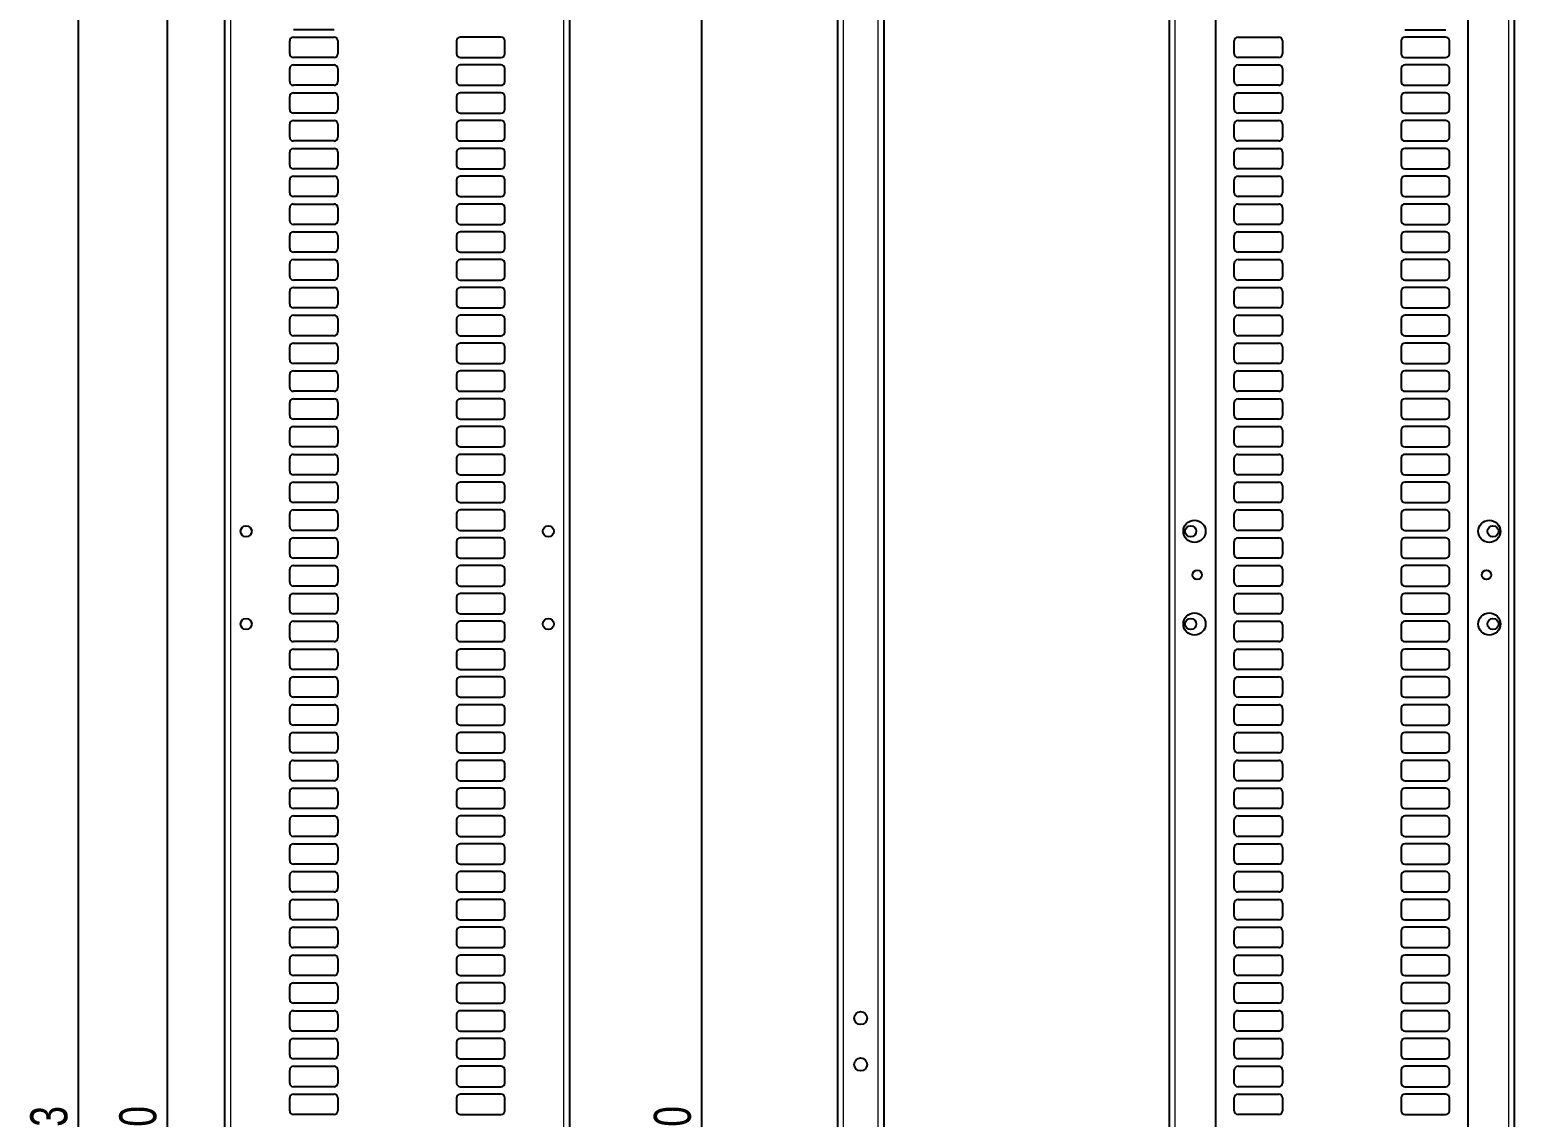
# Model space of a CAD drawing. Header units: millimetres. Extents: x -312 to 553, y -456 to 1988.
# Drawn here: x -312 to 489, y 810 to 1397 of the extents above; entities that cross this region are included whole.
import ezdxf

# ---------------------------------------------------------------- set-up
doc = ezdxf.new("R2010")
doc.units = ezdxf.units.MM
doc.layers.add('FORMAT', color=7, linetype='Continuous')
doc.styles.add('SLDTEXTSTYLE0', font='TXT', dxfattribs={"width": 0.75})
doc.dimstyles.new('SLDDIMSTYLE0', dxfattribs={"dimtxt": 20, "dimasz": 10, "dimexe": 0, "dimexo": 0.0625, "dimgap": 5, "dimtad": 2, "dimdec": 1, "dimrnd": 1e-09, "dimzin": 12, "dimdsep": 46, "dimtxsty": 'SLDTEXTSTYLE0', "dimsah": 1, "dimcen": 0.09, "dimadec": 0, "dimazin": 3, "dimtfac": 1, "dimtofl": 0, "dimtmove": 0, "dimatfit": 3, "dimfxl": 0, "dimfrac": 2, "dimtolj": 1, "dimtzin": 12, "dimarcsym": 0})

# ---------------------------------------------------------------- blocks, each defined once
blk = doc.blocks.new('_D')
at = {"layer": 'FORMAT'}
for p, q in [((-178.34, 1842.76), (-286.98, 1842.76)), ((-285.98, 1842.76), (-285.98, -240.26)), ((-178.34, -240.26), (-286.98, -240.26))]:
    blk.add_line(p, q, dxfattribs=at)
for points in [[(-285.98, 1842.76), (-287.52, 1832.76), (-284.45, 1832.76)], [(-285.98, -240.26), (-284.45, -230.26), (-287.52, -230.26)]]:
    blk.add_solid(points, dxfattribs=at)
at = {"layer": 'FORMAT', "insert": (-311.77, 771.7), "char_height": 20, "attachment_point": 1, "rotation": 90, "style": 'SLDTEXTSTYLE0'}
blk.add_mtext('2083', dxfattribs=at)
blk = doc.blocks.new('_D_2')
at = {"layer": 'FORMAT'}
for p, q in [((-32.32, 1751.25), (51.32, 1751.25)), ((50.32, 1751.25), (50.32, -148.75)), ((-32.32, -148.75), (51.32, -148.75))]:
    blk.add_line(p, q, dxfattribs=at)
for points in [[(50.32, 1751.25), (48.78, 1741.25), (51.85, 1741.25)], [(50.32, -148.75), (51.85, -138.75), (48.78, -138.75)]]:
    blk.add_solid(points, dxfattribs=at)
at = {"layer": 'FORMAT', "insert": (24.53, 771.7), "char_height": 20, "attachment_point": 1, "rotation": 90, "style": 'SLDTEXTSTYLE0'}
blk.add_mtext('1900', dxfattribs=at)
blk = doc.blocks.new('_D_5')
at = {"layer": 'FORMAT'}
for p, q in [((-191.84, 1826.25), (-238.98, 1826.25)), ((-237.98, 1826.25), (-237.98, -223.75)), ((-191.84, -223.75), (-238.98, -223.75))]:
    blk.add_line(p, q, dxfattribs=at)
for points in [[(-237.98, 1826.25), (-239.52, 1816.25), (-236.45, 1816.25)], [(-237.98, -223.75), (-236.45, -213.75), (-239.52, -213.75)]]:
    blk.add_solid(points, dxfattribs=at)
at = {"layer": 'FORMAT', "insert": (-263.77, 771.7), "char_height": 20, "attachment_point": 1, "rotation": 90, "style": 'SLDTEXTSTYLE0'}
blk.add_mtext('2050', dxfattribs=at)

msp = doc.modelspace()

# ---------------------------------------------------------------- linework, layer by layer
at = {"color": 7, "linetype": 'Continuous', "lineweight": 25}
for p, q in [((-206.83, -240.25), (-206.83, 1842.75)), ((-20.83, -240.25), (-20.83, 1842.75)), ((148.6, 1842.75), (148.6, -228.87)), ((302.63, -240.25), (302.63, 1842.75)), ((488.63, 1842.75), (488.63, -240.25)), ((123.6, 1813.55), (123.6, -221.25)), ((327.63, -240.25), (327.63, 1813.55)), ((463.63, 1813.55), (463.63, -240.25)), ((-147.83, 1396.75), (-169.83, 1396.75)), ((429.63, 1396.75), (451.63, 1396.75)), ((-171.83, 1383.75), (-171.83, 1390.75)), ((-169.83, 1392.75), (-147.83, 1392.75)), ((-145.83, 1390.75), (-145.83, 1383.75)), ((-81.83, 1390.75), (-81.83, 1383.75)), ((-57.83, 1392.75), (-79.83, 1392.75)), ((-55.83, 1383.75), (-55.83, 1390.75)), ((337.63, 1383.75), (337.63, 1390.75)), ((339.63, 1392.75), (361.63, 1392.75)), ((363.63, 1390.75), (363.63, 1383.75)), ((427.63, 1390.75), (427.63, 1383.75)), ((451.63, 1392.75), (429.63, 1392.75)), ((453.63, 1383.75), (453.63, 1390.75)), ((-147.83, 1381.75), (-169.83, 1381.75)), ((-169.83, 1377.75), (-147.83, 1377.75)), ((-79.83, 1381.75), (-57.83, 1381.75)), ((-57.83, 1377.75), (-79.83, 1377.75)), ((361.63, 1381.75), (339.63, 1381.75)), ((339.63, 1377.75), (361.63, 1377.75)), ((429.63, 1381.75), (451.63, 1381.75)), ((451.63, 1377.75), (429.63, 1377.75)), ((-171.83, 1368.75), (-171.83, 1375.75)), ((-145.83, 1375.75), (-145.83, 1368.75)), ((-81.83, 1375.75), (-81.83, 1368.75)), ((-55.83, 1368.75), (-55.83, 1375.75)), ((337.63, 1368.75), (337.63, 1375.75)), ((363.63, 1375.75), (363.63, 1368.75)), ((427.63, 1375.75), (427.63, 1368.75)), ((453.63, 1368.75), (453.63, 1375.75)), ((-147.83, 1366.75), (-169.83, 1366.75)), ((-169.83, 1362.75), (-147.83, 1362.75)), ((-79.83, 1366.75), (-57.83, 1366.75)), ((-57.83, 1362.75), (-79.83, 1362.75)), ((361.63, 1366.75), (339.63, 1366.75)), ((339.63, 1362.75), (361.63, 1362.75)), ((429.63, 1366.75), (451.63, 1366.75)), ((451.63, 1362.75), (429.63, 1362.75)), ((-171.83, 1353.75), (-171.83, 1360.75)), ((-145.83, 1360.75), (-145.83, 1353.75)), ((-81.83, 1360.75), (-81.83, 1353.75)), ((-55.83, 1353.75), (-55.83, 1360.75)), ((337.63, 1353.75), (337.63, 1360.75)), ((363.63, 1360.75), (363.63, 1353.75)), ((427.63, 1360.75), (427.63, 1353.75)), ((453.63, 1353.75), (453.63, 1360.75)), ((-171.83, 1338.75), (-171.83, 1345.75)), ((-147.83, 1351.75), (-169.83, 1351.75)), ((-169.83, 1347.75), (-147.83, 1347.75)), ((-145.83, 1345.75), (-145.83, 1338.75)), ((-81.83, 1345.75), (-81.83, 1338.75)), ((-79.83, 1351.75), (-57.83, 1351.75)), ((-57.83, 1347.75), (-79.83, 1347.75)), ((-55.83, 1338.75), (-55.83, 1345.75)), ((337.63, 1338.75), (337.63, 1345.75)), ((361.63, 1351.75), (339.63, 1351.75)), ((339.63, 1347.75), (361.63, 1347.75)), ((363.63, 1345.75), (363.63, 1338.75)), ((427.63, 1345.75), (427.63, 1338.75)), ((429.63, 1351.75), (451.63, 1351.75)), ((451.63, 1347.75), (429.63, 1347.75)), ((453.63, 1338.75), (453.63, 1345.75)), ((-171.83, 1323.75), (-171.83, 1330.75)), ((-147.83, 1336.75), (-169.83, 1336.75)), ((-169.83, 1332.75), (-147.83, 1332.75)), ((-145.83, 1330.75), (-145.83, 1323.75)), ((-81.83, 1330.75), (-81.83, 1323.75)), ((-79.83, 1336.75), (-57.83, 1336.75)), ((-57.83, 1332.75), (-79.83, 1332.75)), ((-55.83, 1323.75), (-55.83, 1330.75)), ((337.63, 1323.75), (337.63, 1330.75)), ((361.63, 1336.75), (339.63, 1336.75)), ((339.63, 1332.75), (361.63, 1332.75)), ((363.63, 1330.75), (363.63, 1323.75)), ((427.63, 1330.75), (427.63, 1323.75)), ((429.63, 1336.75), (451.63, 1336.75)), ((451.63, 1332.75), (429.63, 1332.75)), ((453.63, 1323.75), (453.63, 1330.75)), ((-147.83, 1321.75), (-169.83, 1321.75)), ((-79.83, 1321.75), (-57.83, 1321.75)), ((361.63, 1321.75), (339.63, 1321.75)), ((429.63, 1321.75), (451.63, 1321.75)), ((-171.83, 1308.75), (-171.83, 1315.75)), ((-169.83, 1317.75), (-147.83, 1317.75)), ((-145.83, 1315.75), (-145.83, 1308.75)), ((-81.83, 1315.75), (-81.83, 1308.75)), ((-57.83, 1317.75), (-79.83, 1317.75)), ((-55.83, 1308.75), (-55.83, 1315.75)), ((337.63, 1308.75), (337.63, 1315.75)), ((339.63, 1317.75), (361.63, 1317.75)), ((363.63, 1315.75), (363.63, 1308.75)), ((427.63, 1315.75), (427.63, 1308.75)), ((451.63, 1317.75), (429.63, 1317.75)), ((453.63, 1308.75), (453.63, 1315.75)), ((-147.83, 1306.75), (-169.83, 1306.75)), ((-79.83, 1306.75), (-57.83, 1306.75)), ((361.63, 1306.75), (339.63, 1306.75)), ((429.63, 1306.75), (451.63, 1306.75)), ((-171.83, 1293.75), (-171.83, 1300.75)), ((-169.83, 1302.75), (-147.83, 1302.75)), ((-145.83, 1300.75), (-145.83, 1293.75)), ((-81.83, 1300.75), (-81.83, 1293.75)), ((-57.83, 1302.75), (-79.83, 1302.75)), ((-55.83, 1293.75), (-55.83, 1300.75)), ((337.63, 1293.75), (337.63, 1300.75)), ((339.63, 1302.75), (361.63, 1302.75)), ((363.63, 1300.75), (363.63, 1293.75)), ((427.63, 1300.75), (427.63, 1293.75)), ((451.63, 1302.75), (429.63, 1302.75)), ((453.63, 1293.75), (453.63, 1300.75)), ((-147.83, 1291.75), (-169.83, 1291.75)), ((-79.83, 1291.75), (-57.83, 1291.75)), ((361.63, 1291.75), (339.63, 1291.75)), ((429.63, 1291.75), (451.63, 1291.75)), ((-171.83, 1278.75), (-171.83, 1285.75)), ((-169.83, 1287.75), (-147.83, 1287.75)), ((-145.83, 1285.75), (-145.83, 1278.75)), ((-81.83, 1285.75), (-81.83, 1278.75)), ((-57.83, 1287.75), (-79.83, 1287.75)), ((-55.83, 1278.75), (-55.83, 1285.75)), ((337.63, 1278.75), (337.63, 1285.75)), ((339.63, 1287.75), (361.63, 1287.75)), ((363.63, 1285.75), (363.63, 1278.75)), ((427.63, 1285.75), (427.63, 1278.75)), ((451.63, 1287.75), (429.63, 1287.75)), ((453.63, 1278.75), (453.63, 1285.75)), ((-147.83, 1276.75), (-169.83, 1276.75)), ((-79.83, 1276.75), (-57.83, 1276.75)), ((361.63, 1276.75), (339.63, 1276.75)), ((429.63, 1276.75), (451.63, 1276.75)), ((-171.83, 1263.75), (-171.83, 1270.75)), ((-169.83, 1272.75), (-147.83, 1272.75)), ((-145.83, 1270.75), (-145.83, 1263.75)), ((-81.83, 1270.75), (-81.83, 1263.75)), ((-57.83, 1272.75), (-79.83, 1272.75)), ((-55.83, 1263.75), (-55.83, 1270.75)), ((337.63, 1263.75), (337.63, 1270.75)), ((339.63, 1272.75), (361.63, 1272.75)), ((363.63, 1270.75), (363.63, 1263.75)), ((427.63, 1270.75), (427.63, 1263.75)), ((451.63, 1272.75), (429.63, 1272.75)), ((453.63, 1263.75), (453.63, 1270.75)), ((-147.83, 1261.75), (-169.83, 1261.75)), ((-169.83, 1257.75), (-147.83, 1257.75)), ((-79.83, 1261.75), (-57.83, 1261.75)), ((-57.83, 1257.75), (-79.83, 1257.75)), ((361.63, 1261.75), (339.63, 1261.75)), ((339.63, 1257.75), (361.63, 1257.75)), ((429.63, 1261.75), (451.63, 1261.75)), ((451.63, 1257.75), (429.63, 1257.75)), ((-171.83, 1248.75), (-171.83, 1255.75)), ((-145.83, 1255.75), (-145.83, 1248.75)), ((-81.83, 1255.75), (-81.83, 1248.75)), ((-55.83, 1248.75), (-55.83, 1255.75)), ((337.63, 1248.75), (337.63, 1255.75)), ((363.63, 1255.75), (363.63, 1248.75)), ((427.63, 1255.75), (427.63, 1248.75)), ((453.63, 1248.75), (453.63, 1255.75)), ((-147.83, 1246.75), (-169.83, 1246.75)), ((-169.83, 1242.75), (-147.83, 1242.75)), ((-79.83, 1246.75), (-57.83, 1246.75)), ((-57.83, 1242.75), (-79.83, 1242.75)), ((361.63, 1246.75), (339.63, 1246.75)), ((339.63, 1242.75), (361.63, 1242.75)), ((429.63, 1246.75), (451.63, 1246.75)), ((451.63, 1242.75), (429.63, 1242.75)), ((-171.83, 1233.75), (-171.83, 1240.75)), ((-145.83, 1240.75), (-145.83, 1233.75)), ((-81.83, 1240.75), (-81.83, 1233.75)), ((-55.83, 1233.75), (-55.83, 1240.75)), ((337.63, 1233.75), (337.63, 1240.75)), ((363.63, 1240.75), (363.63, 1233.75)), ((427.63, 1240.75), (427.63, 1233.75)), ((453.63, 1233.75), (453.63, 1240.75)), ((-171.83, 1218.75), (-171.83, 1225.75)), ((-147.83, 1231.75), (-169.83, 1231.75)), ((-169.83, 1227.75), (-147.83, 1227.75)), ((-145.83, 1225.75), (-145.83, 1218.75)), ((-81.83, 1225.75), (-81.83, 1218.75)), ((-79.83, 1231.75), (-57.83, 1231.75)), ((-57.83, 1227.75), (-79.83, 1227.75)), ((-55.83, 1218.75), (-55.83, 1225.75)), ((337.63, 1218.75), (337.63, 1225.75)), ((361.63, 1231.75), (339.63, 1231.75)), ((339.63, 1227.75), (361.63, 1227.75)), ((363.63, 1225.75), (363.63, 1218.75)), ((427.63, 1225.75), (427.63, 1218.75)), ((429.63, 1231.75), (451.63, 1231.75)), ((451.63, 1227.75), (429.63, 1227.75)), ((453.63, 1218.75), (453.63, 1225.75)), ((-171.83, 1203.75), (-171.83, 1210.75)), ((-147.83, 1216.75), (-169.83, 1216.75)), ((-169.83, 1212.75), (-147.83, 1212.75)), ((-145.83, 1210.75), (-145.83, 1203.75)), ((-81.83, 1210.75), (-81.83, 1203.75)), ((-79.83, 1216.75), (-57.83, 1216.75)), ((-57.83, 1212.75), (-79.83, 1212.75)), ((-55.83, 1203.75), (-55.83, 1210.75)), ((337.63, 1203.75), (337.63, 1210.75)), ((361.63, 1216.75), (339.63, 1216.75)), ((339.63, 1212.75), (361.63, 1212.75)), ((363.63, 1210.75), (363.63, 1203.75)), ((427.63, 1210.75), (427.63, 1203.75)), ((429.63, 1216.75), (451.63, 1216.75)), ((451.63, 1212.75), (429.63, 1212.75)), ((453.63, 1203.75), (453.63, 1210.75)), ((-147.83, 1201.75), (-169.83, 1201.75)), ((-79.83, 1201.75), (-57.83, 1201.75)), ((361.63, 1201.75), (339.63, 1201.75)), ((429.63, 1201.75), (451.63, 1201.75)), ((-171.83, 1188.75), (-171.83, 1195.75)), ((-169.83, 1197.75), (-147.83, 1197.75)), ((-145.83, 1195.75), (-145.83, 1188.75)), ((-81.83, 1195.75), (-81.83, 1188.75)), ((-57.83, 1197.75), (-79.83, 1197.75)), ((-55.83, 1188.75), (-55.83, 1195.75)), ((337.63, 1188.75), (337.63, 1195.75)), ((339.63, 1197.75), (361.63, 1197.75)), ((363.63, 1195.75), (363.63, 1188.75)), ((427.63, 1195.75), (427.63, 1188.75)), ((451.63, 1197.75), (429.63, 1197.75)), ((453.63, 1188.75), (453.63, 1195.75)), ((-147.83, 1186.75), (-169.83, 1186.75)), ((-79.83, 1186.75), (-57.83, 1186.75)), ((361.63, 1186.75), (339.63, 1186.75)), ((429.63, 1186.75), (451.63, 1186.75)), ((-171.83, 1173.75), (-171.83, 1180.75)), ((-169.83, 1182.75), (-147.83, 1182.75)), ((-145.83, 1180.75), (-145.83, 1173.75)), ((-81.83, 1180.75), (-81.83, 1173.75)), ((-57.83, 1182.75), (-79.83, 1182.75)), ((-55.83, 1173.75), (-55.83, 1180.75)), ((337.63, 1173.75), (337.63, 1180.75)), ((339.63, 1182.75), (361.63, 1182.75)), ((363.63, 1180.75), (363.63, 1173.75)), ((427.63, 1180.75), (427.63, 1173.75)), ((451.63, 1182.75), (429.63, 1182.75)), ((453.63, 1173.75), (453.63, 1180.75)), ((-147.83, 1171.75), (-169.83, 1171.75)), ((-79.83, 1171.75), (-57.83, 1171.75)), ((361.63, 1171.75), (339.63, 1171.75)), ((429.63, 1171.75), (451.63, 1171.75)), ((-171.83, 1158.75), (-171.83, 1165.75)), ((-169.83, 1167.75), (-147.83, 1167.75)), ((-145.83, 1165.75), (-145.83, 1158.75)), ((-81.83, 1165.75), (-81.83, 1158.75)), ((-57.83, 1167.75), (-79.83, 1167.75)), ((-55.83, 1158.75), (-55.83, 1165.75)), ((337.63, 1158.75), (337.63, 1165.75)), ((339.63, 1167.75), (361.63, 1167.75)), ((363.63, 1165.75), (363.63, 1158.75)), ((427.63, 1165.75), (427.63, 1158.75)), ((451.63, 1167.75), (429.63, 1167.75)), ((453.63, 1158.75), (453.63, 1165.75)), ((-147.83, 1156.75), (-169.83, 1156.75)), ((-79.83, 1156.75), (-57.83, 1156.75)), ((361.63, 1156.75), (339.63, 1156.75)), ((429.63, 1156.75), (451.63, 1156.75)), ((-171.83, 1143.75), (-171.83, 1150.75)), ((-169.83, 1152.75), (-147.83, 1152.75)), ((-145.83, 1150.75), (-145.83, 1143.75)), ((-81.83, 1150.75), (-81.83, 1143.75)), ((-57.83, 1152.75), (-79.83, 1152.75)), ((-55.83, 1143.75), (-55.83, 1150.75)), ((337.63, 1143.75), (337.63, 1150.75)), ((339.63, 1152.75), (361.63, 1152.75)), ((363.63, 1150.75), (363.63, 1143.75)), ((427.63, 1150.75), (427.63, 1143.75)), ((451.63, 1152.75), (429.63, 1152.75)), ((453.63, 1143.75), (453.63, 1150.75)), ((-147.83, 1141.75), (-169.83, 1141.75)), ((-169.83, 1137.75), (-147.83, 1137.75)), ((-79.83, 1141.75), (-57.83, 1141.75)), ((-57.83, 1137.75), (-79.83, 1137.75)), ((361.63, 1141.75), (339.63, 1141.75)), ((339.63, 1137.75), (361.63, 1137.75)), ((429.63, 1141.75), (451.63, 1141.75)), ((451.63, 1137.75), (429.63, 1137.75)), ((-171.83, 1128.75), (-171.83, 1135.75)), ((-145.83, 1135.75), (-145.83, 1128.75)), ((-81.83, 1135.75), (-81.83, 1128.75)), ((-55.83, 1128.75), (-55.83, 1135.75)), ((337.63, 1128.75), (337.63, 1135.75)), ((363.63, 1135.75), (363.63, 1128.75)), ((427.63, 1135.75), (427.63, 1128.75)), ((453.63, 1128.75), (453.63, 1135.75)), ((-147.83, 1126.75), (-169.83, 1126.75)), ((-169.83, 1122.75), (-147.83, 1122.75)), ((-79.83, 1126.75), (-57.83, 1126.75)), ((-57.83, 1122.75), (-79.83, 1122.75)), ((361.63, 1126.75), (339.63, 1126.75)), ((339.63, 1122.75), (361.63, 1122.75)), ((429.63, 1126.75), (451.63, 1126.75)), ((451.63, 1122.75), (429.63, 1122.75)), ((-171.83, 1113.75), (-171.83, 1120.75)), ((-145.83, 1120.75), (-145.83, 1113.75)), ((-81.83, 1120.75), (-81.83, 1113.75)), ((-55.83, 1113.75), (-55.83, 1120.75)), ((337.63, 1113.75), (337.63, 1120.75)), ((363.63, 1120.75), (363.63, 1113.75)), ((427.63, 1120.75), (427.63, 1113.75)), ((453.63, 1113.75), (453.63, 1120.75)), ((-171.83, 1098.75), (-171.83, 1105.75)), ((-147.83, 1111.75), (-169.83, 1111.75)), ((-169.83, 1107.75), (-147.83, 1107.75)), ((-145.83, 1105.75), (-145.83, 1098.75)), ((-81.83, 1105.75), (-81.83, 1098.75)), ((-79.83, 1111.75), (-57.83, 1111.75)), ((-57.83, 1107.75), (-79.83, 1107.75)), ((-55.83, 1098.75), (-55.83, 1105.75)), ((337.63, 1098.75), (337.63, 1105.75)), ((361.63, 1111.75), (339.63, 1111.75)), ((339.63, 1107.75), (361.63, 1107.75)), ((363.63, 1105.75), (363.63, 1098.75)), ((427.63, 1105.75), (427.63, 1098.75)), ((429.63, 1111.75), (451.63, 1111.75)), ((451.63, 1107.75), (429.63, 1107.75)), ((453.63, 1098.75), (453.63, 1105.75)), ((-171.83, 1083.75), (-171.83, 1090.75)), ((-147.83, 1096.75), (-169.83, 1096.75)), ((-169.83, 1092.75), (-147.83, 1092.75)), ((-145.83, 1090.75), (-145.83, 1083.75)), ((-81.83, 1090.75), (-81.83, 1083.75)), ((-79.83, 1096.75), (-57.83, 1096.75)), ((-57.83, 1092.75), (-79.83, 1092.75)), ((-55.83, 1083.75), (-55.83, 1090.75)), ((337.63, 1083.75), (337.63, 1090.75)), ((361.63, 1096.75), (339.63, 1096.75)), ((339.63, 1092.75), (361.63, 1092.75)), ((363.63, 1090.75), (363.63, 1083.75)), ((427.63, 1090.75), (427.63, 1083.75)), ((429.63, 1096.75), (451.63, 1096.75)), ((451.63, 1092.75), (429.63, 1092.75)), ((453.63, 1083.75), (453.63, 1090.75)), ((-147.83, 1081.75), (-169.83, 1081.75)), ((-79.83, 1081.75), (-57.83, 1081.75)), ((361.63, 1081.75), (339.63, 1081.75)), ((429.63, 1081.75), (451.63, 1081.75)), ((-171.83, 1068.75), (-171.83, 1075.75)), ((-169.83, 1077.75), (-147.83, 1077.75)), ((-145.83, 1075.75), (-145.83, 1068.75)), ((-81.83, 1075.75), (-81.83, 1068.75)), ((-57.83, 1077.75), (-79.83, 1077.75)), ((-55.83, 1068.75), (-55.83, 1075.75)), ((337.63, 1068.75), (337.63, 1075.75)), ((339.63, 1077.75), (361.63, 1077.75)), ((363.63, 1075.75), (363.63, 1068.75)), ((427.63, 1075.75), (427.63, 1068.75)), ((451.63, 1077.75), (429.63, 1077.75)), ((453.63, 1068.75), (453.63, 1075.75)), ((-147.83, 1066.75), (-169.83, 1066.75)), ((-79.83, 1066.75), (-57.83, 1066.75)), ((361.63, 1066.75), (339.63, 1066.75)), ((429.63, 1066.75), (451.63, 1066.75)), ((-171.83, 1053.75), (-171.83, 1060.75)), ((-169.83, 1062.75), (-147.83, 1062.75)), ((-145.83, 1060.75), (-145.83, 1053.75)), ((-81.83, 1060.75), (-81.83, 1053.75)), ((-57.83, 1062.75), (-79.83, 1062.75)), ((-55.83, 1053.75), (-55.83, 1060.75)), ((337.63, 1053.75), (337.63, 1060.75)), ((339.63, 1062.75), (361.63, 1062.75)), ((363.63, 1060.75), (363.63, 1053.75)), ((427.63, 1060.75), (427.63, 1053.75)), ((451.63, 1062.75), (429.63, 1062.75)), ((453.63, 1053.75), (453.63, 1060.75)), ((-147.83, 1051.75), (-169.83, 1051.75)), ((-79.83, 1051.75), (-57.83, 1051.75)), ((361.63, 1051.75), (339.63, 1051.75)), ((429.63, 1051.75), (451.63, 1051.75)), ((-171.83, 1038.75), (-171.83, 1045.75)), ((-169.83, 1047.75), (-147.83, 1047.75)), ((-145.83, 1045.75), (-145.83, 1038.75)), ((-81.83, 1045.75), (-81.83, 1038.75)), ((-57.83, 1047.75), (-79.83, 1047.75)), ((-55.83, 1038.75), (-55.83, 1045.75)), ((337.63, 1038.75), (337.63, 1045.75)), ((339.63, 1047.75), (361.63, 1047.75)), ((363.63, 1045.75), (363.63, 1038.75)), ((427.63, 1045.75), (427.63, 1038.75)), ((451.63, 1047.75), (429.63, 1047.75)), ((453.63, 1038.75), (453.63, 1045.75)), ((-147.83, 1036.75), (-169.83, 1036.75)), ((-79.83, 1036.75), (-57.83, 1036.75)), ((361.63, 1036.75), (339.63, 1036.75)), ((429.63, 1036.75), (451.63, 1036.75)), ((-171.83, 1023.75), (-171.83, 1030.75)), ((-169.83, 1032.75), (-147.83, 1032.75)), ((-145.83, 1030.75), (-145.83, 1023.75)), ((-81.83, 1030.75), (-81.83, 1023.75)), ((-57.83, 1032.75), (-79.83, 1032.75)), ((-55.83, 1023.75), (-55.83, 1030.75)), ((337.63, 1023.75), (337.63, 1030.75)), ((339.63, 1032.75), (361.63, 1032.75)), ((363.63, 1030.75), (363.63, 1023.75)), ((427.63, 1030.75), (427.63, 1023.75)), ((451.63, 1032.75), (429.63, 1032.75)), ((453.63, 1023.75), (453.63, 1030.75)), ((-147.83, 1021.75), (-169.83, 1021.75)), ((-169.83, 1017.75), (-147.83, 1017.75)), ((-79.83, 1021.75), (-57.83, 1021.75)), ((-57.83, 1017.75), (-79.83, 1017.75)), ((361.63, 1021.75), (339.63, 1021.75)), ((339.63, 1017.75), (361.63, 1017.75)), ((429.63, 1021.75), (451.63, 1021.75)), ((451.63, 1017.75), (429.63, 1017.75)), ((-171.83, 1008.75), (-171.83, 1015.75)), ((-145.83, 1015.75), (-145.83, 1008.75)), ((-81.83, 1015.75), (-81.83, 1008.75)), ((-55.83, 1008.75), (-55.83, 1015.75)), ((337.63, 1008.75), (337.63, 1015.75)), ((363.63, 1015.75), (363.63, 1008.75)), ((427.63, 1015.75), (427.63, 1008.75)), ((453.63, 1008.75), (453.63, 1015.75)), ((-147.83, 1006.75), (-169.83, 1006.75)), ((-169.83, 1002.75), (-147.83, 1002.75)), ((-79.83, 1006.75), (-57.83, 1006.75)), ((-57.83, 1002.75), (-79.83, 1002.75)), ((361.63, 1006.75), (339.63, 1006.75)), ((339.63, 1002.75), (361.63, 1002.75)), ((429.63, 1006.75), (451.63, 1006.75)), ((451.63, 1002.75), (429.63, 1002.75)), ((-171.83, 993.75), (-171.83, 1000.75)), ((-145.83, 1000.75), (-145.83, 993.75)), ((-81.83, 1000.75), (-81.83, 993.75)), ((-55.83, 993.75), (-55.83, 1000.75)), ((337.63, 993.75), (337.63, 1000.75)), ((363.63, 1000.75), (363.63, 993.75)), ((427.63, 1000.75), (427.63, 993.75)), ((453.63, 993.75), (453.63, 1000.75)), ((-171.83, 978.75), (-171.83, 985.75)), ((-147.83, 991.75), (-169.83, 991.75)), ((-169.83, 987.75), (-147.83, 987.75)), ((-145.83, 985.75), (-145.83, 978.75)), ((-81.83, 985.75), (-81.83, 978.75)), ((-79.83, 991.75), (-57.83, 991.75)), ((-57.83, 987.75), (-79.83, 987.75)), ((-55.83, 978.75), (-55.83, 985.75)), ((337.63, 978.75), (337.63, 985.75)), ((361.63, 991.75), (339.63, 991.75)), ((339.63, 987.75), (361.63, 987.75)), ((363.63, 985.75), (363.63, 978.75)), ((427.63, 985.75), (427.63, 978.75)), ((429.63, 991.75), (451.63, 991.75)), ((451.63, 987.75), (429.63, 987.75)), ((453.63, 978.75), (453.63, 985.75)), ((-171.83, 963.75), (-171.83, 970.75)), ((-147.83, 976.75), (-169.83, 976.75)), ((-169.83, 972.75), (-147.83, 972.75)), ((-145.83, 970.75), (-145.83, 963.75)), ((-81.83, 970.75), (-81.83, 963.75)), ((-79.83, 976.75), (-57.83, 976.75)), ((-57.83, 972.75), (-79.83, 972.75)), ((-55.83, 963.75), (-55.83, 970.75)), ((337.63, 963.75), (337.63, 970.75)), ((361.63, 976.75), (339.63, 976.75)), ((339.63, 972.75), (361.63, 972.75)), ((363.63, 970.75), (363.63, 963.75)), ((427.63, 970.75), (427.63, 963.75)), ((429.63, 976.75), (451.63, 976.75)), ((451.63, 972.75), (429.63, 972.75)), ((453.63, 963.75), (453.63, 970.75)), ((-147.83, 961.75), (-169.83, 961.75)), ((-79.83, 961.75), (-57.83, 961.75)), ((361.63, 961.75), (339.63, 961.75)), ((429.63, 961.75), (451.63, 961.75)), ((-171.83, 948.75), (-171.83, 955.75)), ((-169.83, 957.75), (-147.83, 957.75)), ((-145.83, 955.75), (-145.83, 948.75)), ((-81.83, 955.75), (-81.83, 948.75)), ((-57.83, 957.75), (-79.83, 957.75)), ((-55.83, 948.75), (-55.83, 955.75)), ((337.63, 948.75), (337.63, 955.75)), ((339.63, 957.75), (361.63, 957.75)), ((363.63, 955.75), (363.63, 948.75)), ((427.63, 955.75), (427.63, 948.75)), ((451.63, 957.75), (429.63, 957.75)), ((453.63, 948.75), (453.63, 955.75)), ((-147.83, 946.75), (-169.83, 946.75)), ((-79.83, 946.75), (-57.83, 946.75)), ((361.63, 946.75), (339.63, 946.75)), ((429.63, 946.75), (451.63, 946.75)), ((-171.83, 933.75), (-171.83, 940.75)), ((-169.83, 942.75), (-147.83, 942.75)), ((-145.83, 940.75), (-145.83, 933.75)), ((-81.83, 940.75), (-81.83, 933.75)), ((-57.83, 942.75), (-79.83, 942.75)), ((-55.83, 933.75), (-55.83, 940.75)), ((337.63, 933.75), (337.63, 940.75)), ((339.63, 942.75), (361.63, 942.75)), ((363.63, 940.75), (363.63, 933.75)), ((427.63, 940.75), (427.63, 933.75)), ((451.63, 942.75), (429.63, 942.75)), ((453.63, 933.75), (453.63, 940.75)), ((-147.83, 931.75), (-169.83, 931.75)), ((-79.83, 931.75), (-57.83, 931.75)), ((361.63, 931.75), (339.63, 931.75)), ((429.63, 931.75), (451.63, 931.75)), ((-171.83, 918.75), (-171.83, 925.75)), ((-169.83, 927.75), (-147.83, 927.75)), ((-145.83, 925.75), (-145.83, 918.75)), ((-81.83, 925.75), (-81.83, 918.75)), ((-57.83, 927.75), (-79.83, 927.75)), ((-55.83, 918.75), (-55.83, 925.75)), ((337.63, 918.75), (337.63, 925.75)), ((339.63, 927.75), (361.63, 927.75)), ((363.63, 925.75), (363.63, 918.75)), ((427.63, 925.75), (427.63, 918.75)), ((451.63, 927.75), (429.63, 927.75)), ((453.63, 918.75), (453.63, 925.75)), ((-147.83, 916.75), (-169.83, 916.75)), ((-79.83, 916.75), (-57.83, 916.75)), ((361.63, 916.75), (339.63, 916.75)), ((429.63, 916.75), (451.63, 916.75)), ((-171.83, 903.75), (-171.83, 910.75)), ((-169.83, 912.75), (-147.83, 912.75)), ((-145.83, 910.75), (-145.83, 903.75)), ((-81.83, 910.75), (-81.83, 903.75)), ((-57.83, 912.75), (-79.83, 912.75)), ((-55.83, 903.75), (-55.83, 910.75)), ((337.63, 903.75), (337.63, 910.75)), ((339.63, 912.75), (361.63, 912.75)), ((363.63, 910.75), (363.63, 903.75)), ((427.63, 910.75), (427.63, 903.75)), ((451.63, 912.75), (429.63, 912.75)), ((453.63, 903.75), (453.63, 910.75)), ((-147.83, 901.75), (-169.83, 901.75)), ((-169.83, 897.75), (-147.83, 897.75)), ((-79.83, 901.75), (-57.83, 901.75)), ((-57.83, 897.75), (-79.83, 897.75)), ((361.63, 901.75), (339.63, 901.75)), ((339.63, 897.75), (361.63, 897.75)), ((429.63, 901.75), (451.63, 901.75)), ((451.63, 897.75), (429.63, 897.75)), ((-171.83, 888.75), (-171.83, 895.75)), ((-145.83, 895.75), (-145.83, 888.75)), ((-81.83, 895.75), (-81.83, 888.75)), ((-55.83, 888.75), (-55.83, 895.75)), ((337.63, 888.75), (337.63, 895.75)), ((363.63, 895.75), (363.63, 888.75)), ((427.63, 895.75), (427.63, 888.75)), ((453.63, 888.75), (453.63, 895.75)), ((-147.83, 886.75), (-169.83, 886.75)), ((-169.83, 882.75), (-147.83, 882.75)), ((-79.83, 886.75), (-57.83, 886.75)), ((-57.83, 882.75), (-79.83, 882.75)), ((361.63, 886.75), (339.63, 886.75)), ((339.63, 882.75), (361.63, 882.75)), ((429.63, 886.75), (451.63, 886.75)), ((451.63, 882.75), (429.63, 882.75)), ((-171.83, 873.75), (-171.83, 880.75)), ((-145.83, 880.75), (-145.83, 873.75)), ((-81.83, 880.75), (-81.83, 873.75)), ((-55.83, 873.75), (-55.83, 880.75)), ((337.63, 873.75), (337.63, 880.75)), ((363.63, 880.75), (363.63, 873.75)), ((427.63, 880.75), (427.63, 873.75)), ((453.63, 873.75), (453.63, 880.75)), ((-171.83, 858.75), (-171.83, 865.75)), ((-147.83, 871.75), (-169.83, 871.75)), ((-169.83, 867.75), (-147.83, 867.75)), ((-145.83, 865.75), (-145.83, 858.75)), ((-81.83, 865.75), (-81.83, 858.75)), ((-79.83, 871.75), (-57.83, 871.75)), ((-57.83, 867.75), (-79.83, 867.75)), ((-55.83, 858.75), (-55.83, 865.75)), ((337.63, 858.75), (337.63, 865.75)), ((361.63, 871.75), (339.63, 871.75)), ((339.63, 867.75), (361.63, 867.75)), ((363.63, 865.75), (363.63, 858.75)), ((427.63, 865.75), (427.63, 858.75)), ((429.63, 871.75), (451.63, 871.75)), ((451.63, 867.75), (429.63, 867.75)), ((453.63, 858.75), (453.63, 865.75)), ((-147.83, 856.75), (-169.83, 856.75)), ((-79.83, 856.75), (-57.83, 856.75)), ((361.63, 856.75), (339.63, 856.75)), ((429.63, 856.75), (451.63, 856.75)), ((-171.83, 843.75), (-171.83, 850.75)), ((-169.83, 852.75), (-147.83, 852.75)), ((-145.83, 850.75), (-145.83, 843.75)), ((-81.83, 850.75), (-81.83, 843.75)), ((-57.83, 852.75), (-79.83, 852.75)), ((-55.83, 843.75), (-55.83, 850.75)), ((337.63, 843.75), (337.63, 850.75)), ((339.63, 852.75), (361.63, 852.75)), ((363.63, 850.75), (363.63, 843.75)), ((427.63, 850.75), (427.63, 843.75)), ((451.63, 852.75), (429.63, 852.75)), ((453.63, 843.75), (453.63, 850.75)), ((-147.83, 841.75), (-169.83, 841.75)), ((-79.83, 841.75), (-57.83, 841.75)), ((361.63, 841.75), (339.63, 841.75)), ((429.63, 841.75), (451.63, 841.75)), ((-171.83, 828.75), (-171.83, 835.75)), ((-169.83, 837.75), (-147.83, 837.75)), ((-145.83, 835.75), (-145.83, 828.75)), ((-81.83, 835.75), (-81.83, 828.75)), ((-57.83, 837.75), (-79.83, 837.75)), ((-55.83, 828.75), (-55.83, 835.75)), ((337.63, 828.75), (337.63, 835.75)), ((339.63, 837.75), (361.63, 837.75)), ((363.63, 835.75), (363.63, 828.75)), ((427.63, 835.75), (427.63, 828.75)), ((451.63, 837.75), (429.63, 837.75)), ((453.63, 828.75), (453.63, 835.75)), ((-147.83, 826.75), (-169.83, 826.75)), ((-79.83, 826.75), (-57.83, 826.75)), ((361.63, 826.75), (339.63, 826.75)), ((429.63, 826.75), (451.63, 826.75)), ((-171.83, 813.75), (-171.83, 820.75)), ((-169.83, 822.75), (-147.83, 822.75)), ((-145.83, 820.75), (-145.83, 813.75)), ((-81.83, 820.75), (-81.83, 813.75)), ((-57.83, 822.75), (-79.83, 822.75)), ((-55.83, 813.75), (-55.83, 820.75)), ((337.63, 813.75), (337.63, 820.75)), ((339.63, 822.75), (361.63, 822.75)), ((363.63, 820.75), (363.63, 813.75)), ((427.63, 820.75), (427.63, 813.75)), ((451.63, 822.75), (429.63, 822.75)), ((453.63, 813.75), (453.63, 820.75)), ((-147.83, 811.75), (-169.83, 811.75)), ((-79.83, 811.75), (-57.83, 811.75)), ((361.63, 811.75), (339.63, 811.75)), ((429.63, 811.75), (451.63, 811.75))]:
    msp.add_line(p, q, dxfattribs=at)
at = {"color": 8, "linetype": 'Continuous', "lineweight": 18}
for p, q in [((-203.73, 1842.75), (-203.73, -240.25)), ((-23.93, -240.25), (-23.93, 1842.75)), ((126.7, 1842.75), (126.7, -216.62)), ((145.5, -231.77), (145.5, 1842.75)), ((305.73, -240.25), (305.73, 1813.55)), ((485.53, 1813.55), (485.53, -240.25))]:
    msp.add_line(p, q, dxfattribs=at)
at = {"color": 7, "linetype": 'Continuous', "lineweight": 25}
for centre, radius in [((-195.33, 1126.25), 3), ((-32.33, 1126.25), 3), ((316.13, 1126.25), 6), ((314.13, 1126.25), 3), ((475.13, 1126.25), 6), ((477.13, 1126.25), 3), ((317.63, 1102.75), 2.5), ((473.63, 1102.75), 2.5), ((316.13, 1076.25), 6), ((475.13, 1076.25), 6), ((-195.33, 1076.25), 3), ((-32.33, 1076.25), 3), ((314.13, 1076.25), 3), ((477.13, 1076.25), 3), ((136.1, 863.75), 3.5), ((136.1, 838.75), 3.5)]:
    msp.add_circle(centre, radius, dxfattribs=at)
for centre, start, end in [((-169.83, 1390.75), 90, 180), ((-147.83, 1390.75), 0, 90), ((-79.83, 1390.75), 90, 180), ((-57.83, 1390.75), 0, 90), ((339.63, 1390.75), 90, 180), ((361.63, 1390.75), 0, 90), ((429.63, 1390.75), 90, 180), ((451.63, 1390.75), 0, 90), ((-169.83, 1383.75), 180, 270), ((-169.83, 1375.75), 90, 180), ((-147.83, 1383.75), 270, 0), ((-147.83, 1375.75), 0, 90), ((-79.83, 1383.75), 180, 270), ((-79.83, 1375.75), 90, 180), ((-57.83, 1383.75), 270, 0), ((-57.83, 1375.75), 0, 90), ((339.63, 1383.75), 180, 270), ((339.63, 1375.75), 90, 180), ((361.63, 1383.75), 270, 0), ((361.63, 1375.75), 0, 90), ((429.63, 1383.75), 180, 270), ((429.63, 1375.75), 90, 180), ((451.63, 1383.75), 270, 0), ((451.63, 1375.75), 0, 90), ((-169.83, 1368.75), 180, 270), ((-169.83, 1360.75), 90, 180), ((-147.83, 1368.75), 270, 360), ((-147.83, 1360.75), 0, 90), ((-79.83, 1368.75), 180, 270), ((-79.83, 1360.75), 90, 180), ((-57.83, 1368.75), 270, 0), ((-57.83, 1360.75), 0, 90), ((339.63, 1368.75), 180, 270), ((339.63, 1360.75), 90, 180), ((361.63, 1368.75), 270, 0), ((361.63, 1360.75), 0, 90), ((429.63, 1368.75), 180, 270), ((429.63, 1360.75), 90, 180), ((451.63, 1368.75), 270, 0), ((451.63, 1360.75), 0, 90), ((-169.83, 1353.75), 180, 270), ((-147.83, 1353.75), 270, 360), ((-79.83, 1353.75), 180, 270), ((-57.83, 1353.75), 270, 0), ((339.63, 1353.75), 180, 270), ((361.63, 1353.75), 270, 0), ((429.63, 1353.75), 180, 270), ((451.63, 1353.75), 270, 0), ((-169.83, 1345.75), 90, 180), ((-147.83, 1345.75), 0, 90), ((-79.83, 1345.75), 90, 180), ((-57.83, 1345.75), 0, 90), ((339.63, 1345.75), 90, 180), ((361.63, 1345.75), 0, 90), ((429.63, 1345.75), 90, 180), ((451.63, 1345.75), 0, 90), ((-169.83, 1338.75), 180, 270), ((-147.83, 1338.75), 270, 0), ((-79.83, 1338.75), 180, 270), ((-57.83, 1338.75), 270, 0), ((339.63, 1338.75), 180, 270), ((361.63, 1338.75), 270, 0), ((429.63, 1338.75), 180, 270), ((451.63, 1338.75), 270, 0), ((-169.83, 1330.75), 90, 180), ((-147.83, 1330.75), 0, 90), ((-79.83, 1330.75), 90, 180), ((-57.83, 1330.75), 0, 90), ((339.63, 1330.75), 90, 180), ((361.63, 1330.75), 0, 90), ((429.63, 1330.75), 90, 180), ((451.63, 1330.75), 0, 90), ((-169.83, 1323.75), 180, 270), ((-147.83, 1323.75), 270, 0), ((-79.83, 1323.75), 180, 270), ((-57.83, 1323.75), 270, 0), ((339.63, 1323.75), 180, 270), ((361.63, 1323.75), 270, 0), ((429.63, 1323.75), 180, 270), ((451.63, 1323.75), 270, 0), ((-169.83, 1315.75), 90, 180), ((-147.83, 1315.75), 0, 90), ((-79.83, 1315.75), 90, 180), ((-57.83, 1315.75), 0, 90), ((339.63, 1315.75), 90, 180), ((361.63, 1315.75), 0, 90), ((429.63, 1315.75), 90, 180), ((451.63, 1315.75), 0, 90), ((-169.83, 1308.75), 180, 270), ((-147.83, 1308.75), 270, 360), ((-79.83, 1308.75), 180, 270), ((-57.83, 1308.75), 270, 0), ((339.63, 1308.75), 180, 270), ((361.63, 1308.75), 270, 0), ((429.63, 1308.75), 180, 270), ((451.63, 1308.75), 270, 0), ((-169.83, 1300.75), 90, 180), ((-147.83, 1300.75), 0, 90), ((-79.83, 1300.75), 90, 180), ((-57.83, 1300.75), 0, 90), ((339.63, 1300.75), 90, 180), ((361.63, 1300.75), 0, 90), ((429.63, 1300.75), 90, 180), ((451.63, 1300.75), 0, 90), ((-169.83, 1293.75), 180, 270), ((-147.83, 1293.75), 270, 0), ((-79.83, 1293.75), 180, 270), ((-57.83, 1293.75), 270, 0), ((339.63, 1293.75), 180, 270), ((361.63, 1293.75), 270, 0), ((429.63, 1293.75), 180, 270), ((451.63, 1293.75), 270, 0), ((-169.83, 1285.75), 90, 180), ((-147.83, 1285.75), 0, 90), ((-79.83, 1285.75), 90, 180), ((-57.83, 1285.75), 0, 90), ((339.63, 1285.75), 90, 180), ((361.63, 1285.75), 0, 90), ((429.63, 1285.75), 90, 180), ((451.63, 1285.75), 0, 90), ((-169.83, 1278.75), 180, 270), ((-147.83, 1278.75), 270, 360), ((-79.83, 1278.75), 180, 270), ((-57.83, 1278.75), 270, 0), ((339.63, 1278.75), 180, 270), ((361.63, 1278.75), 270, 0), ((429.63, 1278.75), 180, 270), ((451.63, 1278.75), 270, 0), ((-169.83, 1270.75), 90, 180), ((-147.83, 1270.75), 0, 90), ((-79.83, 1270.75), 90, 180), ((-57.83, 1270.75), 0, 90), ((339.63, 1270.75), 90, 180), ((361.63, 1270.75), 0, 90), ((429.63, 1270.75), 90, 180), ((451.63, 1270.75), 0, 90), ((-169.83, 1263.75), 180, 270), ((-169.83, 1255.75), 90, 180), ((-147.83, 1263.75), 270, 360), ((-147.83, 1255.75), 0, 90), ((-79.83, 1263.75), 180, 270), ((-79.83, 1255.75), 90, 180), ((-57.83, 1263.75), 270, 0), ((-57.83, 1255.75), 0, 90), ((339.63, 1263.75), 180, 270), ((339.63, 1255.75), 90, 180), ((361.63, 1263.75), 270, 0), ((361.63, 1255.75), 0, 90), ((429.63, 1263.75), 180, 270), ((429.63, 1255.75), 90, 180), ((451.63, 1263.75), 270, 0), ((451.63, 1255.75), 0, 90), ((-169.83, 1248.75), 180, 270), ((-169.83, 1240.75), 90, 180), ((-147.83, 1248.75), 270, 0), ((-147.83, 1240.75), 0, 90), ((-79.83, 1248.75), 180, 270), ((-79.83, 1240.75), 90, 180), ((-57.83, 1248.75), 270, 0), ((-57.83, 1240.75), 0, 90), ((339.63, 1248.75), 180, 270), ((339.63, 1240.75), 90, 180), ((361.63, 1248.75), 270, 0), ((361.63, 1240.75), 0, 90), ((429.63, 1248.75), 180, 270), ((429.63, 1240.75), 90, 180), ((451.63, 1248.75), 270, 0), ((451.63, 1240.75), 0, 90), ((-169.83, 1233.75), 180, 270), ((-147.83, 1233.75), 270, 360), ((-79.83, 1233.75), 180, 270), ((-57.83, 1233.75), 270, 0), ((339.63, 1233.75), 180, 270), ((361.63, 1233.75), 270, 0), ((429.63, 1233.75), 180, 270), ((451.63, 1233.75), 270, 0), ((-169.83, 1225.75), 90, 180), ((-147.83, 1225.75), 0, 90), ((-79.83, 1225.75), 90, 180), ((-57.83, 1225.75), 0, 90), ((339.63, 1225.75), 90, 180), ((361.63, 1225.75), 0, 90), ((429.63, 1225.75), 90, 180), ((451.63, 1225.75), 0, 90), ((-169.83, 1218.75), 180, 270), ((-147.83, 1218.75), 270, 360), ((-79.83, 1218.75), 180, 270), ((-57.83, 1218.75), 270, 0), ((339.63, 1218.75), 180, 270), ((361.63, 1218.75), 270, 0), ((429.63, 1218.75), 180, 270), ((451.63, 1218.75), 270, 0), ((-169.83, 1210.75), 90, 180), ((-147.83, 1210.75), 0, 90), ((-79.83, 1210.75), 90, 180), ((-57.83, 1210.75), 0, 90), ((339.63, 1210.75), 90, 180), ((361.63, 1210.75), 0, 90), ((429.63, 1210.75), 90, 180), ((451.63, 1210.75), 0, 90), ((-169.83, 1203.75), 180, 270), ((-147.83, 1203.75), 270, 0), ((-79.83, 1203.75), 180, 270), ((-57.83, 1203.75), 270, 0), ((339.63, 1203.75), 180, 270), ((361.63, 1203.75), 270, 0), ((429.63, 1203.75), 180, 270), ((451.63, 1203.75), 270, 0), ((-169.83, 1195.75), 90, 180), ((-147.83, 1195.75), 0, 90), ((-79.83, 1195.75), 90, 180), ((-57.83, 1195.75), 0, 90), ((339.63, 1195.75), 90, 180), ((361.63, 1195.75), 0, 90), ((429.63, 1195.75), 90, 180), ((451.63, 1195.75), 0, 90), ((-169.83, 1188.75), 180, 270), ((-147.83, 1188.75), 270, 0), ((-79.83, 1188.75), 180, 270), ((-57.83, 1188.75), 270, 0), ((339.63, 1188.75), 180, 270), ((361.63, 1188.75), 270, 0), ((429.63, 1188.75), 180, 270), ((451.63, 1188.75), 270, 0), ((-169.83, 1180.75), 90, 180), ((-147.83, 1180.75), 0, 90), ((-79.83, 1180.75), 90, 180), ((-57.83, 1180.75), 0, 90), ((339.63, 1180.75), 90, 180), ((361.63, 1180.75), 0, 90), ((429.63, 1180.75), 90, 180), ((451.63, 1180.75), 0, 90), ((-169.83, 1173.75), 180, 270), ((-147.83, 1173.75), 270, 360), ((-79.83, 1173.75), 180, 270), ((-57.83, 1173.75), 270, 0), ((339.63, 1173.75), 180, 270), ((361.63, 1173.75), 270, 0), ((429.63, 1173.75), 180, 270), ((451.63, 1173.75), 270, 0), ((-169.83, 1165.75), 90, 180), ((-147.83, 1165.75), 0, 90), ((-79.83, 1165.75), 90, 180), ((-57.83, 1165.75), 0, 90), ((339.63, 1165.75), 90, 180), ((361.63, 1165.75), 0, 90), ((429.63, 1165.75), 90, 180), ((451.63, 1165.75), 0, 90), ((-169.83, 1158.75), 180, 270), ((-147.83, 1158.75), 270, 360), ((-79.83, 1158.75), 180, 270), ((-57.83, 1158.75), 270, 0), ((339.63, 1158.75), 180, 270), ((361.63, 1158.75), 270, 0), ((429.63, 1158.75), 180, 270), ((451.63, 1158.75), 270, 0), ((-169.83, 1150.75), 90, 180), ((-147.83, 1150.75), 0, 90), ((-79.83, 1150.75), 90, 180), ((-57.83, 1150.75), 0, 90), ((339.63, 1150.75), 90, 180), ((361.63, 1150.75), 0, 90), ((429.63, 1150.75), 90, 180), ((451.63, 1150.75), 0, 90), ((-169.83, 1143.75), 180, 270), ((-169.83, 1135.75), 90, 180), ((-147.83, 1143.75), 270, 0), ((-147.83, 1135.75), 0, 90), ((-79.83, 1143.75), 180, 270), ((-79.83, 1135.75), 90, 180), ((-57.83, 1143.75), 270, 0), ((-57.83, 1135.75), 0, 90), ((339.63, 1143.75), 180, 270), ((339.63, 1135.75), 90, 180), ((361.63, 1143.75), 270, 0), ((361.63, 1135.75), 0, 90), ((429.63, 1143.75), 180, 270), ((429.63, 1135.75), 90, 180), ((451.63, 1143.75), 270, 0), ((451.63, 1135.75), 0, 90), ((-169.83, 1128.75), 180, 270), ((-169.83, 1120.75), 90, 180), ((-147.83, 1128.75), 270, 0), ((-147.83, 1120.75), 0, 90), ((-79.83, 1128.75), 180, 270), ((-79.83, 1120.75), 90, 180), ((-57.83, 1128.75), 270, 0), ((-57.83, 1120.75), 0, 90), ((339.63, 1128.75), 180, 270), ((339.63, 1120.75), 90, 180), ((361.63, 1128.75), 270, 0), ((361.63, 1120.75), 0, 90), ((429.63, 1128.75), 180, 270), ((429.63, 1120.75), 90, 180), ((451.63, 1128.75), 270, 0), ((451.63, 1120.75), 0, 90), ((-169.83, 1113.75), 180, 270), ((-147.83, 1113.75), 270, 360), ((-79.83, 1113.75), 180, 270), ((-57.83, 1113.75), 270, 0), ((339.63, 1113.75), 180, 270), ((361.63, 1113.75), 270, 0), ((429.63, 1113.75), 180, 270), ((451.63, 1113.75), 270, 0), ((-169.83, 1105.75), 90, 180), ((-147.83, 1105.75), 0, 90), ((-79.83, 1105.75), 90, 180), ((-57.83, 1105.75), 0, 90), ((339.63, 1105.75), 90, 180), ((361.63, 1105.75), 0, 90), ((429.63, 1105.75), 90, 180), ((451.63, 1105.75), 0, 90), ((-169.83, 1098.75), 180, 270), ((-147.83, 1098.75), 270, 0), ((-79.83, 1098.75), 180, 270), ((-57.83, 1098.75), 270, 0), ((339.63, 1098.75), 180, 270), ((361.63, 1098.75), 270, 0), ((429.63, 1098.75), 180, 270), ((451.63, 1098.75), 270, 0), ((-169.83, 1090.75), 90, 180), ((-147.83, 1090.75), 0, 90), ((-79.83, 1090.75), 90, 180), ((-57.83, 1090.75), 0, 90), ((339.63, 1090.75), 90, 180), ((361.63, 1090.75), 0, 90), ((429.63, 1090.75), 90, 180), ((451.63, 1090.75), 0, 90), ((-169.83, 1083.75), 180, 270), ((-147.83, 1083.75), 270, 0), ((-79.83, 1083.75), 180, 270), ((-57.83, 1083.75), 270, 0), ((339.63, 1083.75), 180, 270), ((361.63, 1083.75), 270, 0), ((429.63, 1083.75), 180, 270), ((451.63, 1083.75), 270, 0), ((-169.83, 1075.75), 90, 180), ((-147.83, 1075.75), 0, 90), ((-79.83, 1075.75), 90, 180), ((-57.83, 1075.75), 0, 90), ((339.63, 1075.75), 90, 180), ((361.63, 1075.75), 0, 90), ((429.63, 1075.75), 90, 180), ((451.63, 1075.75), 0, 90), ((-169.83, 1068.75), 180, 270), ((-147.83, 1068.75), 270, 360), ((-79.83, 1068.75), 180, 270), ((-57.83, 1068.75), 270, 0), ((339.63, 1068.75), 180, 270), ((361.63, 1068.75), 270, 0), ((429.63, 1068.75), 180, 270), ((451.63, 1068.75), 270, 0), ((-169.83, 1060.75), 90, 180), ((-147.83, 1060.75), 0, 90), ((-79.83, 1060.75), 90, 180), ((-57.83, 1060.75), 0, 90), ((339.63, 1060.75), 90, 180), ((361.63, 1060.75), 0, 90), ((429.63, 1060.75), 90, 180), ((451.63, 1060.75), 0, 90), ((-169.83, 1053.75), 180, 270), ((-147.83, 1053.75), 270, 360), ((-79.83, 1053.75), 180, 270), ((-57.83, 1053.75), 270, 0), ((339.63, 1053.75), 180, 270), ((361.63, 1053.75), 270, 0), ((429.63, 1053.75), 180, 270), ((451.63, 1053.75), 270, 0), ((-169.83, 1045.75), 90, 180), ((-147.83, 1045.75), 0, 90), ((-79.83, 1045.75), 90, 180), ((-57.83, 1045.75), 0, 90), ((339.63, 1045.75), 90, 180), ((361.63, 1045.75), 0, 90), ((429.63, 1045.75), 90, 180), ((451.63, 1045.75), 0, 90), ((-169.83, 1038.75), 180, 270), ((-147.83, 1038.75), 270, 0), ((-79.83, 1038.75), 180, 270), ((-57.83, 1038.75), 270, 0), ((339.63, 1038.75), 180, 270), ((361.63, 1038.75), 270, 0), ((429.63, 1038.75), 180, 270), ((451.63, 1038.75), 270, 0), ((-169.83, 1030.75), 90, 180), ((-147.83, 1030.75), 0, 90), ((-79.83, 1030.75), 90, 180), ((-57.83, 1030.75), 0, 90), ((339.63, 1030.75), 90, 180), ((361.63, 1030.75), 0, 90), ((429.63, 1030.75), 90, 180), ((451.63, 1030.75), 0, 90), ((-169.83, 1023.75), 180, 270), ((-169.83, 1015.75), 90, 180), ((-147.83, 1023.75), 270, 0), ((-147.83, 1015.75), 0, 90), ((-79.83, 1023.75), 180, 270), ((-79.83, 1015.75), 90, 180), ((-57.83, 1023.75), 270, 0), ((-57.83, 1015.75), 0, 90), ((339.63, 1023.75), 180, 270), ((339.63, 1015.75), 90, 180), ((361.63, 1023.75), 270, 0), ((361.63, 1015.75), 0, 90), ((429.63, 1023.75), 180, 270), ((429.63, 1015.75), 90, 180), ((451.63, 1023.75), 270, 0), ((451.63, 1015.75), 0, 90), ((-169.83, 1008.75), 180, 270), ((-169.83, 1000.75), 90, 180), ((-147.83, 1008.75), 270, 360), ((-147.83, 1000.75), 0, 90), ((-79.83, 1008.75), 180, 270), ((-79.83, 1000.75), 90, 180), ((-57.83, 1008.75), 270, 0), ((-57.83, 1000.75), 0, 90), ((339.63, 1008.75), 180, 270), ((339.63, 1000.75), 90, 180), ((361.63, 1008.75), 270, 0), ((361.63, 1000.75), 0, 90), ((429.63, 1008.75), 180, 270), ((429.63, 1000.75), 90, 180), ((451.63, 1008.75), 270, 0), ((451.63, 1000.75), 0, 90), ((-169.83, 993.75), 180, 270), ((-147.83, 993.75), 270, 360), ((-79.83, 993.75), 180, 270), ((-57.83, 993.75), 270, 0), ((339.63, 993.75), 180, 270), ((361.63, 993.75), 270, 0), ((429.63, 993.75), 180, 270), ((451.63, 993.75), 270, 0), ((-169.83, 985.75), 90, 180), ((-147.83, 985.75), 0, 90), ((-79.83, 985.75), 90, 180), ((-57.83, 985.75), 0, 90), ((339.63, 985.75), 90, 180), ((361.63, 985.75), 0, 90), ((429.63, 985.75), 90, 180), ((451.63, 985.75), 0, 90), ((-169.83, 978.75), 180, 270), ((-147.83, 978.75), 270, 360), ((-79.83, 978.75), 180, 270), ((-57.83, 978.75), 270, 0), ((339.63, 978.75), 180, 270), ((361.63, 978.75), 270, 0), ((429.63, 978.75), 180, 270), ((451.63, 978.75), 270, 0), ((-169.83, 970.75), 90, 180), ((-147.83, 970.75), 0, 90), ((-79.83, 970.75), 90, 180), ((-57.83, 970.75), 0, 90), ((339.63, 970.75), 90, 180), ((361.63, 970.75), 0, 90), ((429.63, 970.75), 90, 180), ((451.63, 970.75), 0, 90), ((-169.83, 963.75), 180, 270), ((-147.83, 963.75), 270, 360), ((-79.83, 963.75), 180, 270), ((-57.83, 963.75), 270, 0), ((339.63, 963.75), 180, 270), ((361.63, 963.75), 270, 0), ((429.63, 963.75), 180, 270), ((451.63, 963.75), 270, 0), ((-169.83, 955.75), 90, 180), ((-147.83, 955.75), 0, 90), ((-79.83, 955.75), 90, 180), ((-57.83, 955.75), 0, 90), ((339.63, 955.75), 90, 180), ((361.63, 955.75), 0, 90), ((429.63, 955.75), 90, 180), ((451.63, 955.75), 0, 90), ((-169.83, 948.75), 180, 270), ((-147.83, 948.75), 270, 360), ((-79.83, 948.75), 180, 270), ((-57.83, 948.75), 270, 0), ((339.63, 948.75), 180, 270), ((361.63, 948.75), 270, 0), ((429.63, 948.75), 180, 270), ((451.63, 948.75), 270, 0), ((-169.83, 940.75), 90, 180), ((-147.83, 940.75), 0, 90), ((-79.83, 940.75), 90, 180), ((-57.83, 940.75), 0, 90), ((339.63, 940.75), 90, 180), ((361.63, 940.75), 0, 90), ((429.63, 940.75), 90, 180), ((451.63, 940.75), 0, 90), ((-169.83, 933.75), 180, 270), ((-147.83, 933.75), 270, 360), ((-79.83, 933.75), 180, 270), ((-57.83, 933.75), 270, 0), ((339.63, 933.75), 180, 270), ((361.63, 933.75), 270, 0), ((429.63, 933.75), 180, 270), ((451.63, 933.75), 270, 0), ((-169.83, 925.75), 90, 180), ((-147.83, 925.75), 0, 90), ((-79.83, 925.75), 90, 180), ((-57.83, 925.75), 0, 90), ((339.63, 925.75), 90, 180), ((361.63, 925.75), 0, 90), ((429.63, 925.75), 90, 180), ((451.63, 925.75), 0, 90), ((-169.83, 918.75), 180, 270), ((-147.83, 918.75), 270, 360), ((-79.83, 918.75), 180, 270), ((-57.83, 918.75), 270, 0), ((339.63, 918.75), 180, 270), ((361.63, 918.75), 270, 0), ((429.63, 918.75), 180, 270), ((451.63, 918.75), 270, 0), ((-169.83, 910.75), 90, 180), ((-147.83, 910.75), 0, 90), ((-79.83, 910.75), 90, 180), ((-57.83, 910.75), 0, 90), ((339.63, 910.75), 90, 180), ((361.63, 910.75), 0, 90), ((429.63, 910.75), 90, 180), ((451.63, 910.75), 0, 90), ((-169.83, 903.75), 180, 270), ((-169.83, 895.75), 90, 180), ((-147.83, 903.75), 270, 360), ((-147.83, 895.75), 0, 90), ((-79.83, 903.75), 180, 270), ((-79.83, 895.75), 90, 180), ((-57.83, 903.75), 270, 0), ((-57.83, 895.75), 0, 90), ((339.63, 903.75), 180, 270), ((339.63, 895.75), 90, 180), ((361.63, 903.75), 270, 0), ((361.63, 895.75), 0, 90), ((429.63, 903.75), 180, 270), ((429.63, 895.75), 90, 180), ((451.63, 903.75), 270, 0), ((451.63, 895.75), 0, 90), ((-169.83, 888.75), 180, 270), ((-169.83, 880.75), 90, 180), ((-147.83, 888.75), 270, 360), ((-147.83, 880.75), 0, 90), ((-79.83, 888.75), 180, 270), ((-79.83, 880.75), 90, 180), ((-57.83, 888.75), 270, 0), ((-57.83, 880.75), 0, 90), ((339.63, 888.75), 180, 270), ((339.63, 880.75), 90, 180), ((361.63, 888.75), 270, 0), ((361.63, 880.75), 0, 90), ((429.63, 888.75), 180, 270), ((429.63, 880.75), 90, 180), ((451.63, 888.75), 270, 0), ((451.63, 880.75), 0, 90), ((-169.83, 873.75), 180, 270), ((-147.83, 873.75), 270, 360), ((-79.83, 873.75), 180, 270), ((-57.83, 873.75), 270, 0), ((339.63, 873.75), 180, 270), ((361.63, 873.75), 270, 0), ((429.63, 873.75), 180, 270), ((451.63, 873.75), 270, 0), ((-169.83, 865.75), 90, 180), ((-147.83, 865.75), 0, 90), ((-79.83, 865.75), 90, 180), ((-57.83, 865.75), 0, 90), ((339.63, 865.75), 90, 180), ((361.63, 865.75), 0, 90), ((429.63, 865.75), 90, 180), ((451.63, 865.75), 0, 90), ((-169.83, 858.75), 180, 270), ((-147.83, 858.75), 270, 360), ((-79.83, 858.75), 180, 270), ((-57.83, 858.75), 270, 0), ((339.63, 858.75), 180, 270), ((361.63, 858.75), 270, 0), ((429.63, 858.75), 180, 270), ((451.63, 858.75), 270, 0), ((-169.83, 850.75), 90, 180), ((-147.83, 850.75), 0, 90), ((-79.83, 850.75), 90, 180), ((-57.83, 850.75), 0, 90), ((339.63, 850.75), 90, 180), ((361.63, 850.75), 0, 90), ((429.63, 850.75), 90, 180), ((451.63, 850.75), 0, 90), ((-169.83, 843.75), 180, 270), ((-147.83, 843.75), 270, 360), ((-79.83, 843.75), 180, 270), ((-57.83, 843.75), 270, 0), ((339.63, 843.75), 180, 270), ((361.63, 843.75), 270, 0), ((429.63, 843.75), 180, 270), ((451.63, 843.75), 270, 0), ((-169.83, 835.75), 90, 180), ((-147.83, 835.75), 0, 90), ((-79.83, 835.75), 90, 180), ((-57.83, 835.75), 0, 90), ((339.63, 835.75), 90, 180), ((361.63, 835.75), 0, 90), ((429.63, 835.75), 90, 180), ((451.63, 835.75), 0, 90), ((-169.83, 828.75), 180, 270), ((-147.83, 828.75), 270, 360), ((-79.83, 828.75), 180, 270), ((-57.83, 828.75), 270, 0), ((339.63, 828.75), 180, 270), ((361.63, 828.75), 270, 0), ((429.63, 828.75), 180, 270), ((451.63, 828.75), 270, 0), ((-169.83, 820.75), 90, 180), ((-147.83, 820.75), 0, 90), ((-79.83, 820.75), 90, 180), ((-57.83, 820.75), 0, 90), ((339.63, 820.75), 90, 180), ((361.63, 820.75), 0, 90), ((429.63, 820.75), 90, 180), ((451.63, 820.75), 0, 90), ((-169.83, 813.75), 180, 270), ((-147.83, 813.75), 270, 360), ((-79.83, 813.75), 180, 270), ((-57.83, 813.75), 270, 0), ((339.63, 813.75), 180, 270), ((361.63, 813.75), 270, 0), ((429.63, 813.75), 180, 270), ((451.63, 813.75), 270, 0)]:
    msp.add_arc(centre, 2, start, end, dxfattribs=at)

# ---------------------------------------------------------------- dimensions: what is measured, and where the dimension line sits
at = {"layer": 'FORMAT'}
for base, p1, p2, picture, middle in [((-285.98, -240.26), (-178.33, 1842.76), (-178.33, -240.26), '_D', (-285.98, 801.25)), ((-237.98, -223.75), (-191.83, 1826.25), (-191.83, -223.75), '_D_5', (-237.98, 801.25)), ((50.32, -148.75), (-32.33, 1751.25), (-32.33, -148.75), '_D_2', (50.32, 801.25))]:
    dim = msp.add_linear_dim(base=base, p1=p1, p2=p2, angle=90, dimstyle='SLDDIMSTYLE0', dxfattribs=at)
    dim.commit()
    dim.dimension.update_dxf_attribs({"geometry": picture, "text_midpoint": middle, "dimtype": 160})

doc.saveas('drawing.dxf')
